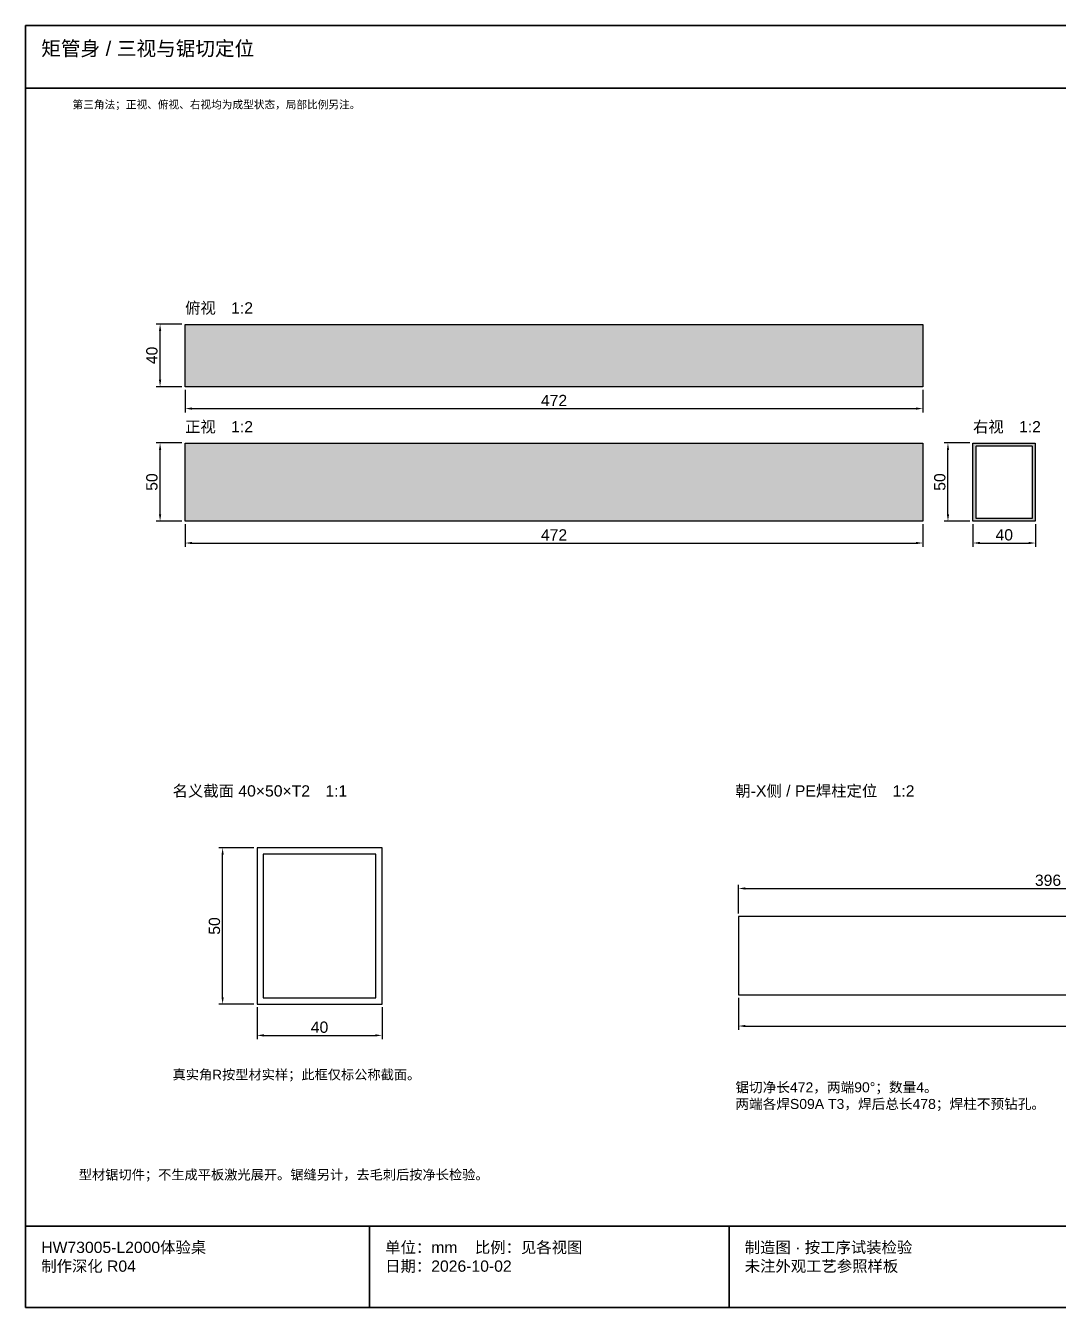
# Model space of a CAD drawing. Header units: millimetres. Extents: x 5 to 252589, y 5 to 415.
# Drawn here: x 180005 to 180335.3, y 5 to 415 of the extents above; entities that cross this region are included whole.
import ezdxf

# ---------------------------------------------------------------- set-up
doc = ezdxf.new("R2010")
doc.units = ezdxf.units.MM
for name, color, linetype, lineweight in [('DIM', 7, 'Continuous', 13), ('FRAME', 7, 'Continuous', 35), ('HATCH', 8, 'Continuous', 9), ('NOTE', 7, 'Continuous', 18), ('OUTLINE', 7, 'Continuous', 25)]:
    doc.layers.add(name, color=color, linetype=linetype, lineweight=lineweight)
doc.styles.add('CN', font='Arial Unicode.ttf')
doc.dimstyles.new('V1', dxfattribs={"dimtxt": 3.6, "dimasz": 2.2, "dimexe": 1.2, "dimexo": 1, "dimgap": 0.8, "dimtad": 1, "dimdsep": 46, "dimtxsty": 'CN', "dimcen": 2.5, "dimclrd": 7, "dimclre": 7, "dimclrt": 7, "dimazin": 3, "dimtfac": 1, "dimtmove": 0, "dimatfit": 3})
doc.dimstyles.new('V2', dxfattribs={"dimtxt": 3.6, "dimasz": 2.2, "dimexe": 1.2, "dimexo": 1, "dimgap": 0.8, "dimtad": 1, "dimlfac": 2, "dimdsep": 46, "dimtxsty": 'CN', "dimcen": 2.5, "dimclrd": 7, "dimclre": 7, "dimclrt": 7, "dimazin": 3, "dimtfac": 1, "dimtmove": 0, "dimatfit": 3})

msp = doc.modelspace()

# ---------------------------------------------------------------- hatches: boundary and pattern name
at = {"layer": 'HATCH', "true_color": 0x46909b}
msp.add_hatch(color=135, dxfattribs=at).paths.add_polyline_path([(180056, 299.5), (180056, 319.41667), (180291.91667, 319.41667), (180291.91667, 299.5)])
at = {"layer": 'HATCH', "true_color": 0x46858f}
msp.add_hatch(color=145, dxfattribs=at).paths.add_polyline_path([(180056, 256.5), (180056, 281.41667), (180291.91667, 281.41667), (180291.91667, 256.5)])
at = {"layer": 'HATCH', "true_color": 0x46828b}
h = msp.add_hatch(color=137, dxfattribs=at)
h.paths.add_polyline_path([(180308, 256.5), (180308, 281.41667), (180327.91667, 281.41667), (180327.91667, 256.5)])
h.paths.add_polyline_path([(180309, 257.41667), (180326.91667, 257.41667), (180327, 257.5), (180327, 280.41667), (180326.91667, 280.5), (180309, 280.5), (180308.91667, 280.41667), (180308.91667, 257.5)], flags=0)

# ---------------------------------------------------------------- linework, layer by layer
at = {"layer": 'FRAME'}
for p, q in [((180005, 395), (180589, 395)), ((180005, 31), (180589, 31)), ((180115, 5), (180115, 31)), ((180230, 5), (180230, 31))]:
    msp.add_line(p, q, dxfattribs=at)
msp.add_lwpolyline([(180005, 5), (180589, 5), (180589, 415), (180005, 415)], close=True, dxfattribs=at)
at = {"layer": 'OUTLINE', "color": 139, "true_color": 0x42544a}
for points in [[(180056, 299.5), (180056, 319.41667), (180291.91667, 319.41667), (180291.91667, 299.5)], [(180056, 256.5), (180056, 281.41667), (180291.91667, 281.41667), (180291.91667, 256.5)], [(180308, 256.5), (180308, 281.41667), (180327.91667, 281.41667), (180327.91667, 256.5)], [(180309, 257.41667), (180326.91667, 257.41667), (180327, 257.5), (180327, 280.41667), (180326.91667, 280.5), (180309, 280.5), (180308.91667, 280.41667), (180308.91667, 257.5)]]:
    msp.add_lwpolyline(points, close=True, dxfattribs=at)
at = {"layer": 'OUTLINE'}
for points in [[(180079, 102), (180119, 102), (180119, 152), (180079, 152)], [(180081, 104), (180117, 104), (180117, 150), (180081, 150)], [(180233, 105), (180469, 105), (180469, 130), (180233, 130)]]:
    msp.add_lwpolyline(points, close=True, dxfattribs=at)

# ---------------------------------------------------------------- texts
at = {"layer": 'NOTE', "attachment_point": 1, "style": 'CN'}
for s, insert, char_height, width in [('矩管身 / 三视与锯切定位', (180010, 410), 4.6, 484), ('第三角法；正视、俯视、右视均为成型状态，局部比例另注。', (180020, 391), 2.5, 360), ('俯视\u30001:2', (180056, 326.5), 3.6, 180), ('正视\u30001:2', (180056, 288.5), 3.6, 180), ('右视\u30001:2', (180308, 288.5), 3.6, 180), ('名义截面 40×50×T2\u30001:1', (180052, 172), 3.6, 180), ('朝-X侧 / PE焊柱定位\u30001:2', (180232, 172), 3.6, 180), ('真实角R按型材实样；此框仅标公称截面。', (180052, 81), 3.1, 260), ('锯切净长472，两端90°；数量4。\\P两端各焊S09A T3，焊后总长478；焊柱不预钻孔。', (180232, 77), 3.2, 320), ('型材锯切件；不生成平板激光展开。锯缝另计，去毛刺后按净长检验。', (180022, 49), 3.1, 550), ('HW73005-L2000体验桌\\P制作深化 R04', (180010, 26), 3.6, 100), ('单位：mm    比例：见各视图\\P日期：2026-10-02', (180120, 26), 3.6, 105), ('制造图 · 按工序试装检验\\P未注外观工艺参照样板', (180235, 26), 3.6, 289)]:
    msp.add_mtext(s, dxfattribs=dict(at, insert=insert, char_height=char_height, width=width))

# ---------------------------------------------------------------- dimensions: what is measured, and where the dimension line sits
at = {"layer": 'DIM'}
for base, p1, p2, dimstyle in [((180048, 299.5), (180056, 299.5), (180056, 319.5), 'V2'), ((180048, 256.5), (180056, 256.5), (180056, 281.5), 'V2'), ((180300, 256.5), (180308, 256.5), (180308, 281.5), 'V2'), ((180068, 102), (180079, 102), (180079, 152), 'V1')]:
    msp.add_linear_dim(base=base, p1=p1, p2=p2, angle=90, dimstyle=dimstyle, dxfattribs=at).render()
for base, p1, p2, dimstyle in [((180056, 292.5), (180056, 299.5), (180292, 299.5), 'V2'), ((180056, 249.5), (180056, 256.5), (180292, 256.5), 'V2'), ((180308, 249.5), (180308, 256.5), (180328, 256.5), 'V2'), ((180233, 139), (180233, 130), (180431, 130), 'V2'), ((180233, 95), (180233, 105), (180469, 105), 'V2'), ((180079, 92), (180079, 102), (180119, 102), 'V1')]:
    msp.add_linear_dim(base=base, p1=p1, p2=p2, dimstyle=dimstyle, dxfattribs=at).render()

doc.saveas('drawing.dxf')
